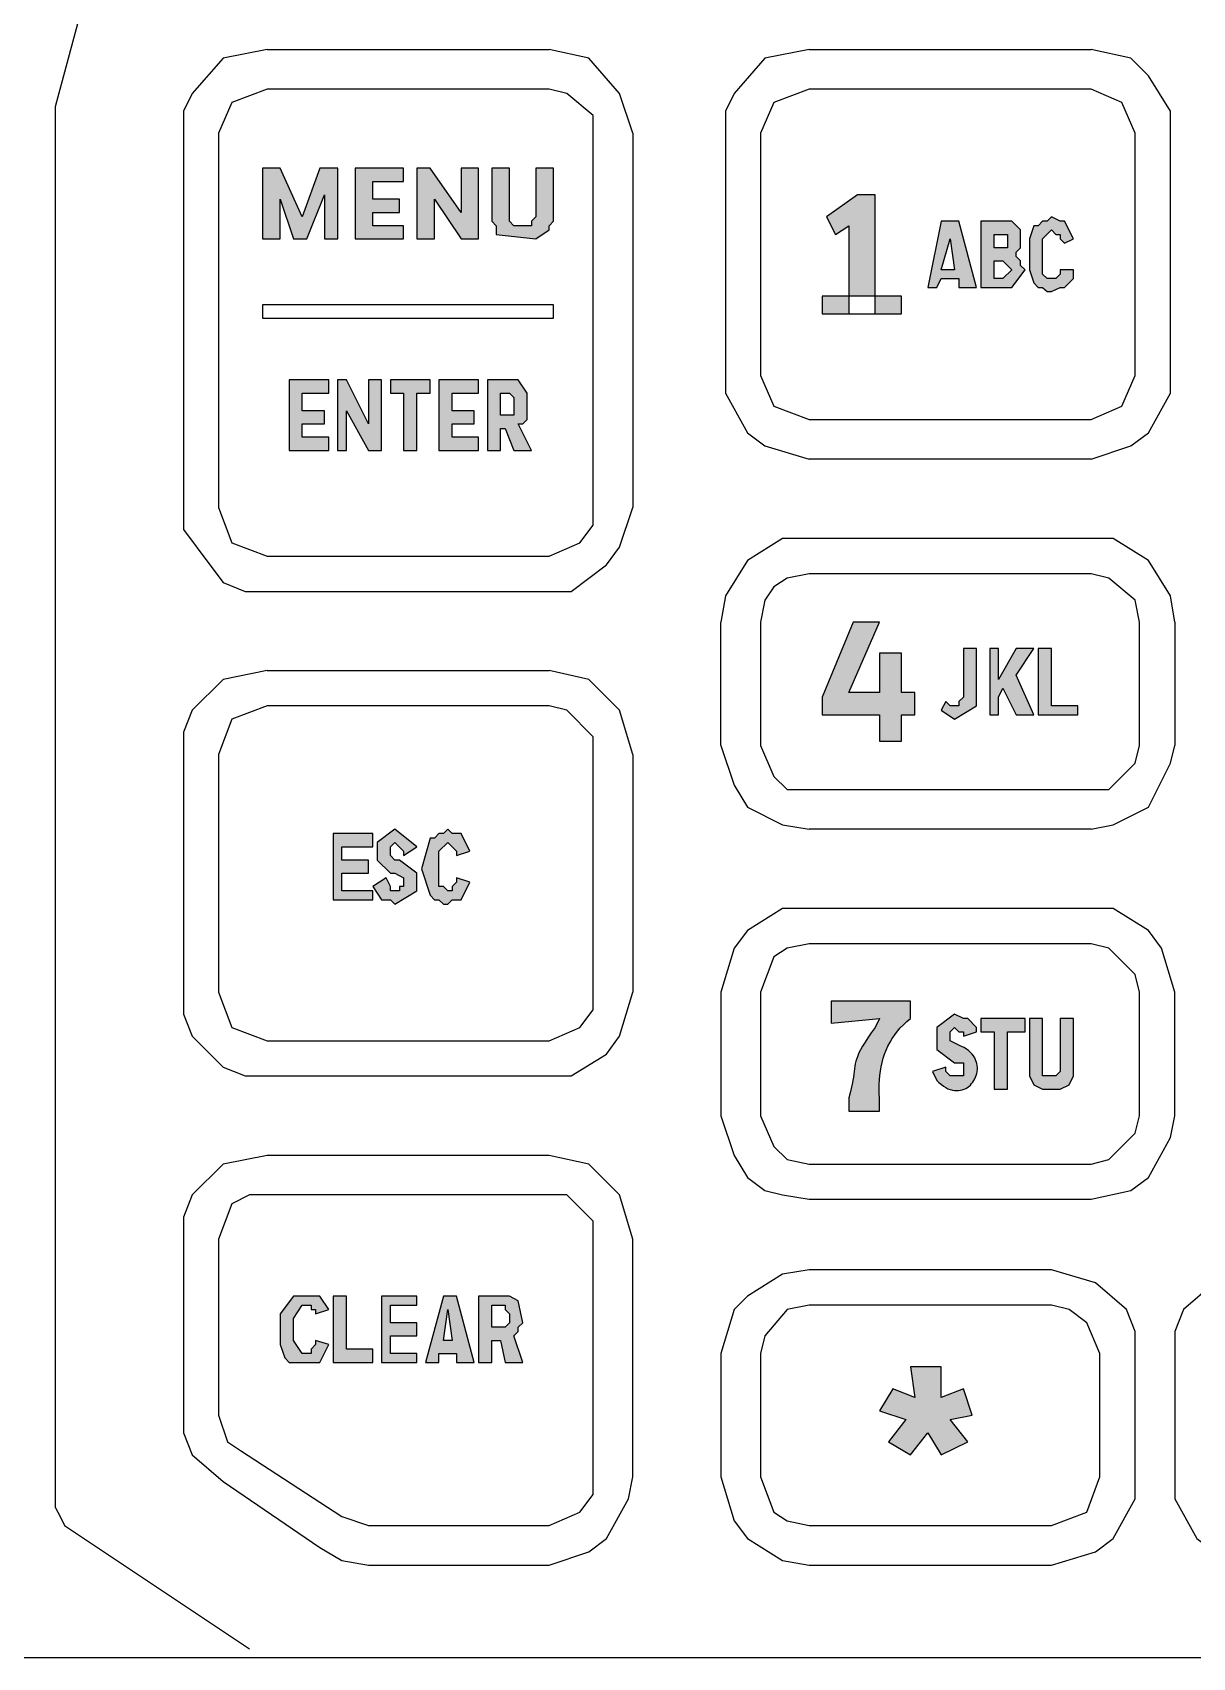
# Model space of a CAD drawing. Extents: x 0 to 760, y -27 to 732.
# Drawn here: x 494.43 to 501.71, y 46.52 to 56.72 of the extents above; entities that cross this region are included whole.
import ezdxf
from ezdxf.enums import TextEntityAlignment as Align

# ---------------------------------------------------------------- set-up
doc = ezdxf.new("R2010")
doc.units = 0
doc.header["$MEASUREMENT"] = 0

# ---------------------------------------------------------------- blocks, each defined once
blk = doc.blocks.new('RISER FACP')
at = {"linetype": 'Continuous', "lineweight": -2}
for points in [[(-5.695, -3.634), (-5.612, -3.634), (-5.501, -3.357), (-5.501, -3.634), (-5.418, -3.634), (-5.418, -3.191), (-5.529, -3.191), (-5.64, -3.495), (-5.778, -3.191), (-5.889, -3.191), (-5.889, -3.634), (-5.778, -3.634), (-5.778, -3.385)], [(-5.308, -3.634), (-5.004, -3.634), (-5.004, -3.551), (-5.197, -3.551), (-5.197, -3.468), (-5.031, -3.468), (-5.031, -3.385), (-5.197, -3.385), (-5.197, -3.274), (-5.004, -3.274), (-5.004, -3.191), (-5.308, -3.191)], [(-4.644, -3.634), (-4.534, -3.634), (-4.534, -3.191), (-4.644, -3.191), (-4.644, -3.468), (-4.838, -3.191), (-4.921, -3.191), (-4.921, -3.634), (-4.81, -3.634), (-4.81, -3.385)], [(-4.174, -3.495), (-4.202, -3.523), (-4.202, -3.551), (-4.313, -3.551), (-4.34, -3.523), (-4.34, -3.191), (-4.451, -3.191), (-4.451, -3.523), (-4.423, -3.551), (-4.423, -3.606), (-4.174, -3.634), (-4.091, -3.578), (-4.091, -3.551), (-4.064, -3.523), (-4.064, -3.191), (-4.174, -3.191)], [(-0.939, -3.965), (-0.884, -3.938), (-0.857, -3.938), (-0.801, -3.883), (-0.801, -3.827), (-0.884, -3.827), (-0.884, -3.855), (-0.912, -3.883), (-0.967, -3.883), (-0.995, -3.855), (-0.995, -3.634), (-0.939, -3.578), (-0.912, -3.606), (-0.884, -3.606), (-0.884, -3.634), (-0.857, -3.661), (-0.801, -3.634), (-0.857, -3.523), (-0.884, -3.523), (-0.939, -3.495), (-0.967, -3.523), (-0.995, -3.523), (-1.022, -3.551), (-1.05, -3.551), (-1.078, -3.634), (-1.078, -3.827), (-1.05, -3.91), (-1.022, -3.938), (-0.995, -3.938), (-0.967, -3.965)], [(-5.723, -4.961), (-5.474, -4.961), (-5.474, -4.878), (-5.64, -4.878), (-5.64, -4.795), (-5.501, -4.795), (-5.501, -4.712), (-5.64, -4.712), (-5.64, -4.601), (-5.474, -4.601), (-5.474, -4.518), (-5.723, -4.518)], [(-5.225, -4.961), (-5.142, -4.961), (-5.142, -4.518), (-5.225, -4.518), (-5.225, -4.795), (-5.363, -4.518), (-5.419, -4.518), (-5.419, -4.961), (-5.363, -4.961), (-5.363, -4.712)], [(-5.087, -4.518), (-5.087, -4.601), (-5.004, -4.601), (-5.004, -4.961), (-4.921, -4.961), (-4.921, -4.601), (-4.838, -4.601), (-4.838, -4.518)], [(-4.783, -4.961), (-4.534, -4.961), (-4.534, -4.878), (-4.7, -4.878), (-4.7, -4.795), (-4.561, -4.795), (-4.561, -4.712), (-4.7, -4.712), (-4.7, -4.601), (-4.534, -4.601), (-4.534, -4.518), (-4.783, -4.518)], [(-2.377, -6.62), (-2.018, -6.62), (-2.018, -6.786), (-1.88, -6.786), (-1.88, -6.62), (-1.797, -6.62), (-1.797, -6.481), (-1.88, -6.481), (-1.88, -6.233), (-2.018, -6.233), (-2.018, -6.481), (-2.211, -6.481), (-2.018, -6.039), (-2.184, -6.039), (-2.377, -6.509)], [(-1.41, -6.481), (-1.41, -6.205), (-1.492, -6.205), (-1.492, -6.509), (-1.52, -6.537), (-1.52, -6.564), (-1.575, -6.564), (-1.603, -6.537), (-1.631, -6.592), (-1.548, -6.647), (-1.41, -6.564)], [(-1.271, -6.509), (-1.244, -6.454), (-1.161, -6.62), (-1.05, -6.62), (-1.161, -6.371), (-1.05, -6.205), (-1.161, -6.205), (-1.271, -6.399), (-1.271, -6.205), (-1.327, -6.205), (-1.327, -6.62), (-1.271, -6.62)], [(-0.939, -6.564), (-0.939, -6.205), (-1.022, -6.205), (-1.022, -6.62), (-0.774, -6.62), (-0.774, -6.564)], [(-4.921, -7.449), (-5.059, -7.339), (-5.17, -7.421), (-5.17, -7.532), (-5.087, -7.615), (-5.059, -7.615), (-5.004, -7.643), (-5.004, -7.698), (-5.031, -7.698), (-5.031, -7.726), (-5.087, -7.726), (-5.087, -7.698), (-5.114, -7.643), (-5.197, -7.698), (-5.142, -7.781), (-5.087, -7.781), (-5.059, -7.809), (-4.921, -7.726), (-4.921, -7.615), (-5.031, -7.532), (-5.059, -7.532), (-5.087, -7.504), (-5.087, -7.449), (-5.059, -7.421), (-5.004, -7.477), (-5.004, -7.504)], [(-4.727, -7.809), (-4.7, -7.781), (-4.644, -7.781), (-4.589, -7.67), (-4.672, -7.643), (-4.672, -7.67), (-4.7, -7.698), (-4.7, -7.726), (-4.727, -7.726), (-4.755, -7.698), (-4.783, -7.698), (-4.783, -7.477), (-4.727, -7.421), (-4.672, -7.477), (-4.672, -7.504), (-4.589, -7.477), (-4.644, -7.366), (-4.7, -7.366), (-4.727, -7.339), (-4.755, -7.366), (-4.783, -7.366), (-4.81, -7.394), (-4.838, -7.394), (-4.893, -7.587), (-4.838, -7.753), (-4.81, -7.781), (-4.783, -7.781), (-4.755, -7.809)], [(-5.446, -7.781), (-5.197, -7.781), (-5.197, -7.726), (-5.391, -7.726), (-5.391, -7.615), (-5.225, -7.615), (-5.225, -7.532), (-5.391, -7.532), (-5.391, -7.449), (-5.197, -7.449), (-5.197, -7.366), (-5.446, -7.366)], [(-1.382, -8.527), (-1.382, -8.61), (-1.299, -8.61), (-1.299, -8.97), (-1.216, -8.97), (-1.216, -8.61), (-1.105, -8.61), (-1.105, -8.527)], [(-0.884, -8.804), (-0.884, -8.859), (-0.912, -8.887), (-0.995, -8.887), (-0.995, -8.527), (-1.078, -8.527), (-1.078, -8.887), (-1.05, -8.942), (-0.995, -8.97), (-0.884, -8.97), (-0.829, -8.942), (-0.801, -8.887), (-0.801, -8.527), (-0.884, -8.527)], [(-5.612, -10.684), (-5.529, -10.684), (-5.474, -10.573), (-5.557, -10.546), (-5.557, -10.573), (-5.584, -10.601), (-5.584, -10.629), (-5.64, -10.629), (-5.695, -10.546), (-5.695, -10.408), (-5.64, -10.325), (-5.584, -10.325), (-5.584, -10.352), (-5.557, -10.352), (-5.557, -10.38), (-5.474, -10.352), (-5.529, -10.269), (-5.695, -10.269), (-5.778, -10.38), (-5.778, -10.573), (-5.75, -10.656), (-5.723, -10.684)], [(-5.363, -10.601), (-5.363, -10.269), (-5.446, -10.269), (-5.446, -10.684), (-5.197, -10.684), (-5.197, -10.601)], [(-5.142, -10.684), (-4.921, -10.684), (-4.921, -10.629), (-5.087, -10.629), (-5.087, -10.518), (-4.921, -10.518), (-4.921, -10.435), (-5.087, -10.435), (-5.087, -10.325), (-4.921, -10.325), (-4.921, -10.269), (-5.142, -10.269)], [(-1.824, -11.265), (-1.714, -11.126), (-1.631, -11.265), (-1.465, -11.182), (-1.575, -11.043), (-1.437, -11.016), (-1.492, -10.85), (-1.631, -10.905), (-1.631, -10.712), (-1.824, -10.712), (-1.797, -10.905), (-1.935, -10.85), (-2.018, -10.988), (-1.852, -11.043), (-1.962, -11.182)]]:
    blk.add_hatch(color=7, dxfattribs=at).paths.add_polyline_path(points, flags=0)
h = blk.add_hatch(color=7, dxfattribs=at)
h.paths.add_polyline_path([(-2.377, -4.104), (-1.88, -4.104), (-1.88, -3.993), (-2.377, -3.993)], flags=0)
h.paths.add_polyline_path([(-2.045, -4.104), (-2.045, -3.357), (-2.156, -3.357), (-2.35, -3.495), (-2.294, -3.606), (-2.211, -3.551), (-2.211, -4.104)], flags=0)
h = blk.add_hatch(color=7, dxfattribs=at)
h.paths.add_polyline_path([(-1.52, -3.938), (-1.41, -3.938), (-1.52, -3.523), (-1.631, -3.523), (-1.714, -3.938), (-1.658, -3.938), (-1.631, -3.883), (-1.52, -3.883)], flags=0)
h.paths.add_polyline_path([(-1.575, -3.634), (-1.548, -3.827), (-1.631, -3.827)], flags=0)
h = blk.add_hatch(color=7, dxfattribs=at)
h.paths.add_polyline_path([(-1.382, -3.938), (-1.188, -3.938), (-1.105, -3.827), (-1.133, -3.8), (-1.133, -3.772), (-1.161, -3.744), (-1.161, -3.717), (-1.133, -3.689), (-1.133, -3.578), (-1.188, -3.523), (-1.382, -3.523)], flags=0)
h.paths.add_polyline_path([(-1.244, -3.772), (-1.188, -3.827), (-1.244, -3.883), (-1.299, -3.883), (-1.299, -3.772)], flags=0)
h.paths.add_polyline_path([(-1.244, -3.606), (-1.216, -3.606), (-1.216, -3.689), (-1.299, -3.689), (-1.299, -3.606)], flags=0)
h = blk.add_hatch(color=7, dxfattribs=at)
h.paths.add_polyline_path([(-4.478, -4.961), (-4.396, -4.961), (-4.396, -4.823), (-4.368, -4.823), (-4.313, -4.961), (-4.202, -4.961), (-4.285, -4.795), (-4.257, -4.795), (-4.23, -4.767), (-4.23, -4.601), (-4.285, -4.518), (-4.478, -4.518)], flags=0)
h.paths.add_polyline_path([(-4.368, -4.601), (-4.34, -4.601), (-4.313, -4.629), (-4.313, -4.74), (-4.396, -4.74), (-4.396, -4.601)], flags=0)
h = blk.add_hatch(color=7, dxfattribs=at)
edge = h.paths.add_edge_path(flags=0)
edge.add_line((-2.211, -9.108), (-2.018, -9.108))
edge.add_line((-2.018, -9.108), (-2.018, -9.025))
edge.add_spline(control_points=[(-2.018, -9.025), (-2.019, -9.016), (-2.02, -8.997), (-2.021, -8.968), (-2.021, -8.94), (-2.019, -8.912), (-2.017, -8.884), (-2.013, -8.857), (-2.008, -8.829), (-2.002, -8.802), (-1.995, -8.776), (-1.986, -8.75), (-1.976, -8.724), (-1.965, -8.699), (-1.952, -8.675), (-1.938, -8.651), (-1.923, -8.628), (-1.906, -8.606), (-1.888, -8.585), (-1.868, -8.565), (-1.847, -8.545), (-1.832, -8.533), (-1.824, -8.527)], knot_values=[0, 0, 0, 0, 0.021751, 0.04344, 0.065053, 0.086584, 0.108024, 0.129372, 0.150627, 0.171794, 0.192883, 0.213905, 0.23488, 0.255832, 0.276789, 0.297788, 0.318868, 0.340078, 0.361469, 0.3831, 0.405036, 0.427343, 0.427343, 0.427343, 0.427343], degree=3, periodic=0)
edge.add_line((-1.824, -8.527), (-1.824, -8.417))
edge.add_line((-1.824, -8.417), (-2.322, -8.417))
edge.add_line((-2.322, -8.417), (-2.322, -8.555))
edge.add_line((-2.322, -8.555), (-2.018, -8.527))
edge.add_line((-2.018, -8.527), (-2.045, -8.583))
edge.add_spline(control_points=[(-2.045, -8.583), (-2.054, -8.594), (-2.069, -8.615), (-2.091, -8.646), (-2.109, -8.674), (-2.124, -8.698), (-2.136, -8.721), (-2.146, -8.741), (-2.155, -8.76), (-2.161, -8.777), (-2.166, -8.794), (-2.17, -8.81), (-2.173, -8.826), (-2.175, -8.842), (-2.177, -8.859), (-2.179, -8.877), (-2.182, -8.896), (-2.185, -8.917), (-2.19, -8.94), (-2.195, -8.966), (-2.202, -8.994), (-2.208, -9.015), (-2.211, -9.025)], knot_values=[0, 0, 0, 0, 0.03227, 0.060755, 0.085842, 0.107922, 0.127391, 0.144651, 0.160111, 0.174178, 0.187258, 0.199741, 0.212003, 0.224396, 0.237253, 0.250896, 0.265647, 0.28183, 0.29978, 0.319841, 0.342367, 0.36772, 0.36772, 0.36772, 0.36772], degree=3, periodic=0)
edge.add_line((-2.211, -9.025), (-2.211, -9.108))
h = blk.add_hatch(color=7, dxfattribs=at)
edge = h.paths.add_edge_path(flags=0)
edge.add_line((-1.41, -8.61), (-1.41, -8.583))
edge.add_line((-1.41, -8.583), (-1.465, -8.527))
edge.add_line((-1.465, -8.527), (-1.492, -8.527))
edge.add_line((-1.492, -8.527), (-1.548, -8.5))
edge.add_line((-1.548, -8.5), (-1.658, -8.583))
edge.add_line((-1.658, -8.583), (-1.658, -8.721))
edge.add_line((-1.658, -8.721), (-1.548, -8.804))
edge.add_line((-1.548, -8.804), (-1.492, -8.804))
edge.add_line((-1.492, -8.804), (-1.492, -8.887))
edge.add_line((-1.492, -8.887), (-1.575, -8.887))
edge.add_line((-1.575, -8.887), (-1.603, -8.859))
edge.add_line((-1.603, -8.859), (-1.603, -8.832))
edge.add_line((-1.603, -8.832), (-1.686, -8.859))
edge.add_line((-1.686, -8.859), (-1.658, -8.915))
edge.add_spline(control_points=[(-1.658, -8.915), (-1.65, -8.924), (-1.632, -8.941), (-1.604, -8.96), (-1.576, -8.973), (-1.549, -8.979), (-1.523, -8.98), (-1.499, -8.975), (-1.476, -8.966), (-1.457, -8.952), (-1.439, -8.936), (-1.425, -8.916), (-1.414, -8.894), (-1.407, -8.871), (-1.404, -8.847), (-1.404, -8.822), (-1.41, -8.796), (-1.421, -8.772), (-1.437, -8.748), (-1.459, -8.727), (-1.487, -8.708), (-1.508, -8.698), (-1.52, -8.693)], knot_values=[0, 0, 0, 0, 0.029653, 0.055644, 0.078721, 0.099632, 0.119083, 0.13768, 0.155886, 0.174008, 0.192214, 0.210569, 0.22908, 0.247737, 0.266557, 0.285622, 0.305118, 0.325354, 0.346778, 0.369957, 0.395541, 0.424224, 0.424224, 0.424224, 0.424224], degree=3, periodic=0)
edge.add_line((-1.52, -8.693), (-1.575, -8.666))
edge.add_line((-1.575, -8.666), (-1.575, -8.61))
edge.add_line((-1.575, -8.61), (-1.548, -8.583))
edge.add_line((-1.548, -8.583), (-1.52, -8.61))
edge.add_line((-1.52, -8.61), (-1.492, -8.61))
edge.add_line((-1.492, -8.61), (-1.492, -8.638))
edge.add_line((-1.492, -8.638), (-1.41, -8.61))
h = blk.add_hatch(color=7, dxfattribs=at)
h.paths.add_polyline_path([(-4.672, -10.684), (-4.561, -10.684), (-4.672, -10.269), (-4.755, -10.269), (-4.866, -10.684), (-4.783, -10.684), (-4.783, -10.629), (-4.672, -10.629)], flags=0)
h.paths.add_polyline_path([(-4.727, -10.352), (-4.7, -10.546), (-4.755, -10.546)], flags=0)
h = blk.add_hatch(color=7, dxfattribs=at)
h.paths.add_polyline_path([(-4.534, -10.684), (-4.451, -10.684), (-4.451, -10.546), (-4.396, -10.546), (-4.368, -10.684), (-4.257, -10.684), (-4.313, -10.518), (-4.285, -10.49), (-4.285, -10.463), (-4.257, -10.435), (-4.285, -10.297), (-4.34, -10.269), (-4.534, -10.269)], flags=0)
h.paths.add_polyline_path([(-4.396, -10.325), (-4.368, -10.325), (-4.368, -10.352), (-4.34, -10.38), (-4.34, -10.435), (-4.368, -10.463), (-4.451, -10.463), (-4.451, -10.325)], flags=0)
at = {"color": 7, "linetype": 'Continuous', "lineweight": -2}
for p, q in [((-7.188, -2.804), (-5.778, 2.449)), ((-5.861, -2.445), (-4.091, -2.445)), ((-2.46, -2.445), (-0.691, -2.445)), ((-4.091, -2.694), (-5.861, -2.694)), ((-0.691, -2.694), (-2.46, -2.694)), ((-7.188, -11.596), (-7.188, -2.804)), ((-6.165, -2.97), (-6.165, -5.32)), ((-3.566, -2.97), (-3.566, -5.32)), ((-2.764, -2.97), (-2.764, -4.491)), ((-0.414, -4.491), (-0.414, -2.97)), ((-4.064, -4.048), (-5.889, -4.048)), ((-5.889, -4.048), (-5.889, -4.131)), ((-4.064, -4.131), (-4.064, -4.048)), ((-5.889, -4.131), (-4.064, -4.131)), ((-2.46, -4.767), (-0.691, -4.767)), ((-0.691, -5.016), (-2.46, -5.016)), ((-5.861, -5.624), (-4.091, -5.624)), ((-0.691, -5.735), (-2.46, -5.735)), ((-3.013, -6.813), (-3.013, -6.039)), ((-2.764, -6.039), (-2.764, -6.813)), ((-0.387, -6.813), (-0.387, -6.039)), ((-0.165, -6.039), (-0.165, -6.813)), ((-5.861, -6.343), (-4.091, -6.343)), ((-4.091, -6.564), (-5.861, -6.564)), ((-6.165, -6.869), (-6.165, -8.362)), ((-3.566, -6.869), (-3.566, -8.362)), ((-0.691, -7.339), (-2.46, -7.339)), ((-0.691, -8.057), (-2.46, -8.057)), ((-3.013, -8.362), (-3.013, -9.136)), ((-2.764, -8.362), (-2.764, -9.136)), ((-0.387, -9.136), (-0.387, -8.362)), ((-0.165, -9.136), (-0.165, -8.362)), ((-5.861, -8.666), (-4.091, -8.666)), ((-2.211, -9.025), (-2.211, -9.108)), ((-4.091, -9.385), (-5.861, -9.385)), ((-2.46, -9.44), (-0.691, -9.44)), ((-2.46, -9.661), (-0.691, -9.661)), ((-6.165, -9.91), (-6.165, -11.016)), ((-3.566, -11.403), (-3.566, -9.91)), ((-0.939, -10.103), (-2.46, -10.103)), ((-0.939, -10.325), (-2.46, -10.325)), ((-3.013, -10.629), (-3.013, -11.403)), ((-2.764, -10.629), (-2.764, -11.403)), ((-0.635, -11.403), (-0.635, -10.629)), ((-6.027, -11.237), (-5.391, -11.652)), ((-6.137, -11.431), (-5.529, -11.845)), ((-7.133, -11.707), (-5.971, -12.481)), ((-5.391, -11.652), (-5.225, -11.707)), ((-5.225, -11.707), (-4.091, -11.707)), ((-2.46, -11.707), (-0.939, -11.707)), ((-5.225, -11.956), (-4.091, -11.956)), ((-2.46, -11.956), (-0.939, -11.956))]:
    blk.add_line(p, q, dxfattribs=at)
for points in [[(-14.57, -12.536), (14.599, -12.536), (14.599, 17.351)], [(-5.861, -2.445), (-6.137, -2.5), (-6.331, -2.721), (-6.386, -2.832)], [(-3.566, -2.97), (-3.649, -2.721), (-3.843, -2.5), (-4.091, -2.445)], [(-2.46, -2.445), (-2.737, -2.5), (-2.93, -2.721), (-2.985, -2.832)], [(-0.193, -2.832), (-0.331, -2.611), (-0.442, -2.5), (-0.691, -2.445)], [(-5.861, -2.694), (-6.082, -2.777), (-6.165, -2.97)], [(-3.815, -2.86), (-3.981, -2.721), (-4.091, -2.694)], [(-2.46, -2.694), (-2.681, -2.777), (-2.764, -2.97)], [(-0.414, -2.97), (-0.497, -2.777), (-0.691, -2.694)], [(-6.386, -2.832), (-6.386, -5.458), (-6.22, -5.68), (-6.137, -5.79), (-5.999, -5.846), (-3.953, -5.846)], [(-2.985, -2.832), (-2.985, -4.601), (-2.847, -4.85), (-2.737, -4.933), (-2.46, -5.016)], [(-0.691, -5.016), (-0.442, -4.933), (-0.331, -4.85), (-0.193, -4.601), (-0.193, -2.832)], [(-4.091, -5.624), (-3.898, -5.541), (-3.815, -5.431), (-3.815, -2.86)], [(-2.045, -4.104), (-2.045, -3.357), (-2.156, -3.357), (-2.35, -3.495), (-2.294, -3.606), (-2.211, -3.551), (-2.211, -4.104)], [(-1.216, -3.606), (-1.216, -3.689), (-1.299, -3.689), (-1.299, -3.606), (-1.216, -3.606)], [(-2.764, -4.491), (-2.681, -4.684), (-2.46, -4.767)], [(-0.691, -4.767), (-0.497, -4.684), (-0.414, -4.491)], [(-4.34, -4.601), (-4.313, -4.629), (-4.313, -4.74), (-4.396, -4.74), (-4.396, -4.601), (-4.34, -4.601)], [(-6.165, -5.32), (-6.082, -5.541), (-5.861, -5.624)], [(-3.953, -5.846), (-3.732, -5.68), (-3.649, -5.569), (-3.566, -5.32)], [(-0.552, -5.514), (-2.626, -5.514), (-2.847, -5.652), (-2.985, -5.873), (-3.013, -6.039)], [(-0.165, -6.039), (-0.193, -5.873), (-0.331, -5.652), (-0.552, -5.514)], [(-2.46, -5.735), (-2.598, -5.763), (-2.681, -5.818), (-2.737, -5.901), (-2.764, -6.039)], [(-0.387, -6.039), (-0.414, -5.901), (-0.58, -5.763), (-0.691, -5.735)], [(-1.41, -6.205), (-1.492, -6.205), (-1.492, -6.509), (-1.52, -6.537), (-1.52, -6.564), (-1.575, -6.564), (-1.603, -6.537), (-1.631, -6.592), (-1.548, -6.647), (-1.41, -6.564), (-1.41, -6.205)], [(-5.861, -6.343), (-6.137, -6.399), (-6.331, -6.592), (-6.386, -6.73)], [(-3.566, -6.869), (-3.649, -6.592), (-3.843, -6.399), (-4.091, -6.343)], [(-5.861, -6.564), (-6.082, -6.647), (-6.165, -6.869)], [(-3.815, -6.758), (-3.981, -6.592), (-4.091, -6.564)], [(-6.386, -6.73), (-6.386, -8.5), (-6.331, -8.638), (-6.137, -8.832), (-5.999, -8.887), (-3.953, -8.887)], [(-4.091, -8.666), (-3.898, -8.583), (-3.815, -8.472), (-3.815, -6.758)], [(-3.013, -6.813), (-2.93, -7.062), (-2.847, -7.2), (-2.626, -7.311), (-2.46, -7.339)], [(-2.764, -6.813), (-2.681, -7.007), (-2.598, -7.09), (-0.58, -7.09)], [(-0.691, -7.339), (-0.552, -7.311), (-0.331, -7.2), (-0.193, -6.924), (-0.165, -6.813)], [(-0.58, -7.09), (-0.414, -6.924), (-0.387, -6.813)], [(-0.552, -7.836), (-2.626, -7.836), (-2.847, -7.974), (-2.93, -8.085), (-3.013, -8.362)], [(-0.165, -8.362), (-0.248, -8.085), (-0.331, -7.974), (-0.552, -7.836)], [(-2.46, -8.057), (-2.598, -8.085), (-2.681, -8.14), (-2.764, -8.362)], [(-0.387, -8.362), (-0.414, -8.251), (-0.58, -8.085), (-0.691, -8.057)], [(-6.165, -8.362), (-6.082, -8.583), (-5.861, -8.666)], [(-3.953, -8.887), (-3.732, -8.749), (-3.649, -8.638), (-3.566, -8.362)], [(-1.824, -8.527), (-1.824, -8.417), (-2.322, -8.417), (-2.322, -8.555), (-2.018, -8.527), (-2.045, -8.583)], [(-2.018, -9.025), (-2.02, -8.997), (-2.021, -8.968), (-2.02, -8.94), (-2.019, -8.912), (-2.017, -8.884), (-2.013, -8.857), (-2.008, -8.829), (-2.002, -8.802), (-1.995, -8.776), (-1.986, -8.75), (-1.976, -8.724), (-1.965, -8.699), (-1.952, -8.675), (-1.938, -8.651), (-1.923, -8.628), (-1.906, -8.606), (-1.888, -8.585), (-1.868, -8.565), (-1.847, -8.546), (-1.824, -8.527)], [(-1.41, -8.61), (-1.41, -8.583), (-1.465, -8.527), (-1.492, -8.527), (-1.548, -8.5), (-1.658, -8.583), (-1.658, -8.721), (-1.548, -8.804), (-1.492, -8.804), (-1.492, -8.887), (-1.575, -8.887), (-1.603, -8.859), (-1.603, -8.832), (-1.686, -8.859), (-1.658, -8.915)], [(-0.884, -8.527), (-0.884, -8.859), (-0.912, -8.887), (-0.995, -8.887), (-0.995, -8.527), (-1.078, -8.527), (-1.078, -8.887), (-1.05, -8.942), (-0.995, -8.97), (-0.884, -8.97), (-0.829, -8.942), (-0.801, -8.887), (-0.801, -8.527), (-0.884, -8.527)], [(-2.045, -8.583), (-2.07, -8.617), (-2.091, -8.648), (-2.109, -8.675), (-2.124, -8.7), (-2.137, -8.722), (-2.147, -8.742), (-2.155, -8.76), (-2.161, -8.778), (-2.166, -8.794), (-2.17, -8.81), (-2.173, -8.826), (-2.175, -8.842), (-2.177, -8.858), (-2.179, -8.876), (-2.182, -8.895), (-2.185, -8.916), (-2.19, -8.939), (-2.195, -8.965), (-2.202, -8.993), (-2.211, -9.025)], [(-1.52, -8.693), (-1.575, -8.666), (-1.575, -8.61), (-1.548, -8.583), (-1.52, -8.61), (-1.492, -8.61), (-1.492, -8.638), (-1.41, -8.61)], [(-1.658, -8.915), (-1.645, -8.928), (-1.63, -8.941), (-1.616, -8.951), (-1.602, -8.96), (-1.589, -8.967), (-1.574, -8.972), (-1.561, -8.976), (-1.548, -8.978), (-1.535, -8.979), (-1.522, -8.979), (-1.51, -8.977), (-1.499, -8.974), (-1.487, -8.97), (-1.477, -8.965), (-1.467, -8.959), (-1.457, -8.952), (-1.448, -8.944), (-1.44, -8.935), (-1.432, -8.926), (-1.426, -8.916), (-1.42, -8.905), (-1.415, -8.894), (-1.411, -8.883), (-1.408, -8.871), (-1.405, -8.859), (-1.404, -8.847), (-1.404, -8.834), (-1.405, -8.822), (-1.407, -8.809), (-1.411, -8.797), (-1.415, -8.785), (-1.421, -8.773), (-1.429, -8.761), (-1.437, -8.75), (-1.447, -8.739), (-1.459, -8.728), (-1.472, -8.718), (-1.486, -8.709), (-1.503, -8.701), (-1.52, -8.693)], [(-2.211, -9.108), (-2.018, -9.108), (-2.018, -9.025)], [(-3.013, -9.136), (-2.93, -9.385), (-2.847, -9.523), (-2.737, -9.606), (-2.626, -9.633), (-2.46, -9.661)], [(-2.764, -9.136), (-2.681, -9.329), (-2.598, -9.412), (-2.46, -9.44)], [(-0.691, -9.661), (-0.442, -9.606), (-0.331, -9.523), (-0.193, -9.274), (-0.165, -9.136)], [(-0.691, -9.44), (-0.58, -9.412), (-0.414, -9.246), (-0.387, -9.136)], [(-5.861, -9.385), (-6.137, -9.44), (-6.331, -9.633), (-6.386, -9.772)], [(-3.566, -9.91), (-3.649, -9.633), (-3.843, -9.44), (-4.091, -9.385)], [(-3.981, -9.633), (-5.971, -9.633), (-6.082, -9.689), (-6.165, -9.91)], [(-3.815, -9.799), (-3.981, -9.633)], [(-6.386, -9.772), (-6.386, -11.126), (-6.331, -11.265), (-6.137, -11.431)], [(-4.091, -11.707), (-3.898, -11.624), (-3.815, -11.513), (-3.815, -9.799)], [(-2.46, -10.103), (-2.626, -10.131), (-2.847, -10.269), (-2.93, -10.352), (-3.013, -10.629)], [(-0.414, -10.49), (-0.469, -10.352), (-0.663, -10.186), (-0.939, -10.103)], [(0.36, -10.103), (0.084, -10.186), (-0.11, -10.352), (-0.165, -10.49)], [(-5.529, -10.684), (-5.474, -10.573), (-5.557, -10.546), (-5.557, -10.573), (-5.584, -10.601), (-5.584, -10.629), (-5.64, -10.629), (-5.695, -10.546), (-5.695, -10.408), (-5.64, -10.325), (-5.584, -10.325), (-5.584, -10.352), (-5.557, -10.352), (-5.557, -10.38), (-5.474, -10.352), (-5.529, -10.269), (-5.695, -10.269), (-5.778, -10.38), (-5.778, -10.573), (-5.75, -10.656), (-5.723, -10.684), (-5.529, -10.684)], [(-4.368, -10.325), (-4.368, -10.352), (-4.34, -10.38), (-4.34, -10.435), (-4.368, -10.463), (-4.451, -10.463), (-4.451, -10.325), (-4.368, -10.325)], [(-2.46, -10.325), (-2.598, -10.352), (-2.737, -10.518), (-2.764, -10.629)], [(-0.635, -10.629), (-0.718, -10.435), (-0.829, -10.352), (-0.939, -10.325)], [(-0.939, -11.956), (-0.663, -11.873), (-0.552, -11.79), (-0.414, -11.541), (-0.414, -10.49)], [(-0.165, -10.49), (-0.165, -11.541), (-0.027, -11.79), (0.084, -11.873), (0.36, -11.956)], [(-6.165, -11.016), (-6.11, -11.182), (-6.027, -11.237)], [(-4.091, -11.956), (-3.843, -11.873), (-3.732, -11.79), (-3.594, -11.541), (-3.566, -11.403)], [(-3.013, -11.403), (-2.93, -11.679), (-2.847, -11.79), (-2.626, -11.928), (-2.46, -11.956)], [(-2.764, -11.403), (-2.681, -11.624), (-2.598, -11.679), (-2.46, -11.707)], [(-0.939, -11.707), (-0.718, -11.624), (-0.635, -11.403)], [(-7.188, -11.596), (-7.16, -11.652), (-7.133, -11.707)], [(-5.529, -11.845), (-5.391, -11.928), (-5.225, -11.956)]]:
    blk.add_lwpolyline(points, dxfattribs=at)
for points in [[(-5.695, -3.634), (-5.612, -3.634), (-5.501, -3.357), (-5.501, -3.634), (-5.418, -3.634), (-5.418, -3.191), (-5.529, -3.191), (-5.64, -3.495), (-5.778, -3.191), (-5.889, -3.191), (-5.889, -3.634), (-5.778, -3.634), (-5.778, -3.385)], [(-5.308, -3.634), (-5.004, -3.634), (-5.004, -3.551), (-5.197, -3.551), (-5.197, -3.468), (-5.031, -3.468), (-5.031, -3.385), (-5.197, -3.385), (-5.197, -3.274), (-5.004, -3.274), (-5.004, -3.191), (-5.308, -3.191)], [(-4.644, -3.634), (-4.534, -3.634), (-4.534, -3.191), (-4.644, -3.191), (-4.644, -3.468), (-4.838, -3.191), (-4.921, -3.191), (-4.921, -3.634), (-4.81, -3.634), (-4.81, -3.385)], [(-4.174, -3.495), (-4.202, -3.523), (-4.202, -3.551), (-4.313, -3.551), (-4.34, -3.523), (-4.34, -3.191), (-4.451, -3.191), (-4.451, -3.523), (-4.423, -3.551), (-4.423, -3.606), (-4.174, -3.634), (-4.091, -3.578), (-4.091, -3.551), (-4.064, -3.523), (-4.064, -3.191), (-4.174, -3.191)], [(-1.52, -3.938), (-1.41, -3.938), (-1.52, -3.523), (-1.631, -3.523), (-1.714, -3.938), (-1.658, -3.938), (-1.631, -3.883), (-1.52, -3.883)], [(-1.382, -3.938), (-1.188, -3.938), (-1.105, -3.827), (-1.133, -3.8), (-1.133, -3.772), (-1.161, -3.744), (-1.161, -3.717), (-1.133, -3.689), (-1.133, -3.578), (-1.188, -3.523), (-1.382, -3.523)], [(-0.939, -3.965), (-0.884, -3.938), (-0.857, -3.938), (-0.801, -3.883), (-0.801, -3.827), (-0.884, -3.827), (-0.884, -3.855), (-0.912, -3.883), (-0.967, -3.883), (-0.995, -3.855), (-0.995, -3.634), (-0.939, -3.578), (-0.912, -3.606), (-0.884, -3.606), (-0.884, -3.634), (-0.857, -3.661), (-0.801, -3.634), (-0.857, -3.523), (-0.884, -3.523), (-0.939, -3.495), (-0.967, -3.523), (-0.995, -3.523), (-1.022, -3.551), (-1.05, -3.551), (-1.078, -3.634), (-1.078, -3.827), (-1.05, -3.91), (-1.022, -3.938), (-0.995, -3.938), (-0.967, -3.965)], [(-1.575, -3.634), (-1.548, -3.827), (-1.631, -3.827)], [(-1.244, -3.772), (-1.188, -3.827), (-1.244, -3.883), (-1.299, -3.883), (-1.299, -3.772)], [(-2.377, -4.104), (-1.88, -4.104), (-1.88, -3.993), (-2.377, -3.993)], [(-5.723, -4.961), (-5.474, -4.961), (-5.474, -4.878), (-5.64, -4.878), (-5.64, -4.795), (-5.501, -4.795), (-5.501, -4.712), (-5.64, -4.712), (-5.64, -4.601), (-5.474, -4.601), (-5.474, -4.518), (-5.723, -4.518)], [(-5.225, -4.961), (-5.142, -4.961), (-5.142, -4.518), (-5.225, -4.518), (-5.225, -4.795), (-5.363, -4.518), (-5.419, -4.518), (-5.419, -4.961), (-5.363, -4.961), (-5.363, -4.712)], [(-5.087, -4.518), (-5.087, -4.601), (-5.004, -4.601), (-5.004, -4.961), (-4.921, -4.961), (-4.921, -4.601), (-4.838, -4.601), (-4.838, -4.518)], [(-4.783, -4.961), (-4.534, -4.961), (-4.534, -4.878), (-4.7, -4.878), (-4.7, -4.795), (-4.561, -4.795), (-4.561, -4.712), (-4.7, -4.712), (-4.7, -4.601), (-4.534, -4.601), (-4.534, -4.518), (-4.783, -4.518)], [(-4.478, -4.961), (-4.396, -4.961), (-4.396, -4.823), (-4.368, -4.823), (-4.313, -4.961), (-4.202, -4.961), (-4.285, -4.795), (-4.257, -4.795), (-4.23, -4.767), (-4.23, -4.601), (-4.285, -4.518), (-4.478, -4.518)], [(-2.377, -6.62), (-2.018, -6.62), (-2.018, -6.786), (-1.88, -6.786), (-1.88, -6.62), (-1.797, -6.62), (-1.797, -6.481), (-1.88, -6.481), (-1.88, -6.233), (-2.018, -6.233), (-2.018, -6.481), (-2.211, -6.481), (-2.018, -6.039), (-2.184, -6.039), (-2.377, -6.509)], [(-1.271, -6.509), (-1.244, -6.454), (-1.161, -6.62), (-1.05, -6.62), (-1.161, -6.371), (-1.05, -6.205), (-1.161, -6.205), (-1.271, -6.399), (-1.271, -6.205), (-1.327, -6.205), (-1.327, -6.62), (-1.271, -6.62)], [(-0.939, -6.564), (-0.939, -6.205), (-1.022, -6.205), (-1.022, -6.62), (-0.774, -6.62), (-0.774, -6.564)], [(-4.921, -7.449), (-5.059, -7.339), (-5.17, -7.421), (-5.17, -7.532), (-5.087, -7.615), (-5.059, -7.615), (-5.004, -7.643), (-5.004, -7.698), (-5.031, -7.698), (-5.031, -7.726), (-5.087, -7.726), (-5.087, -7.698), (-5.114, -7.643), (-5.197, -7.698), (-5.142, -7.781), (-5.087, -7.781), (-5.059, -7.809), (-4.921, -7.726), (-4.921, -7.615), (-5.031, -7.532), (-5.059, -7.532), (-5.087, -7.504), (-5.087, -7.449), (-5.059, -7.421), (-5.004, -7.477), (-5.004, -7.504)], [(-4.727, -7.809), (-4.7, -7.781), (-4.644, -7.781), (-4.589, -7.67), (-4.672, -7.643), (-4.672, -7.67), (-4.7, -7.698), (-4.7, -7.726), (-4.727, -7.726), (-4.755, -7.698), (-4.783, -7.698), (-4.783, -7.477), (-4.727, -7.421), (-4.672, -7.477), (-4.672, -7.504), (-4.589, -7.477), (-4.644, -7.366), (-4.7, -7.366), (-4.727, -7.339), (-4.755, -7.366), (-4.783, -7.366), (-4.81, -7.394), (-4.838, -7.394), (-4.893, -7.587), (-4.838, -7.753), (-4.81, -7.781), (-4.783, -7.781), (-4.755, -7.809)], [(-5.446, -7.781), (-5.197, -7.781), (-5.197, -7.726), (-5.391, -7.726), (-5.391, -7.615), (-5.225, -7.615), (-5.225, -7.532), (-5.391, -7.532), (-5.391, -7.449), (-5.197, -7.449), (-5.197, -7.366), (-5.446, -7.366)], [(-1.382, -8.527), (-1.382, -8.61), (-1.299, -8.61), (-1.299, -8.97), (-1.216, -8.97), (-1.216, -8.61), (-1.105, -8.61), (-1.105, -8.527)], [(-5.363, -10.601), (-5.363, -10.269), (-5.446, -10.269), (-5.446, -10.684), (-5.197, -10.684), (-5.197, -10.601)], [(-5.142, -10.684), (-4.921, -10.684), (-4.921, -10.629), (-5.087, -10.629), (-5.087, -10.518), (-4.921, -10.518), (-4.921, -10.435), (-5.087, -10.435), (-5.087, -10.325), (-4.921, -10.325), (-4.921, -10.269), (-5.142, -10.269)], [(-4.672, -10.684), (-4.561, -10.684), (-4.672, -10.269), (-4.755, -10.269), (-4.866, -10.684), (-4.783, -10.684), (-4.783, -10.629), (-4.672, -10.629)], [(-4.534, -10.684), (-4.451, -10.684), (-4.451, -10.546), (-4.396, -10.546), (-4.368, -10.684), (-4.257, -10.684), (-4.313, -10.518), (-4.285, -10.49), (-4.285, -10.463), (-4.257, -10.435), (-4.285, -10.297), (-4.34, -10.269), (-4.534, -10.269)], [(-4.727, -10.352), (-4.7, -10.546), (-4.755, -10.546)], [(-1.824, -11.265), (-1.714, -11.126), (-1.631, -11.265), (-1.465, -11.182), (-1.575, -11.043), (-1.437, -11.016), (-1.492, -10.85), (-1.631, -10.905), (-1.631, -10.712), (-1.824, -10.712), (-1.797, -10.905), (-1.935, -10.85), (-2.018, -10.988), (-1.852, -11.043), (-1.962, -11.182)]]:
    blk.add_lwpolyline(points, close=True, dxfattribs=at)
at = {"color": 0, "lineweight": 30, "flags": 104}
blk.add_attdef('DeviceAttributes', text='', height=9, dxfattribs=at).set_placement((56.266, -54.558), align=Align.TOP_LEFT)

msp = doc.modelspace()

# ---------------------------------------------------------------- block references
msp.add_blockref('RISER FACP', (501.766, 59.058))

doc.saveas('drawing.dxf')
